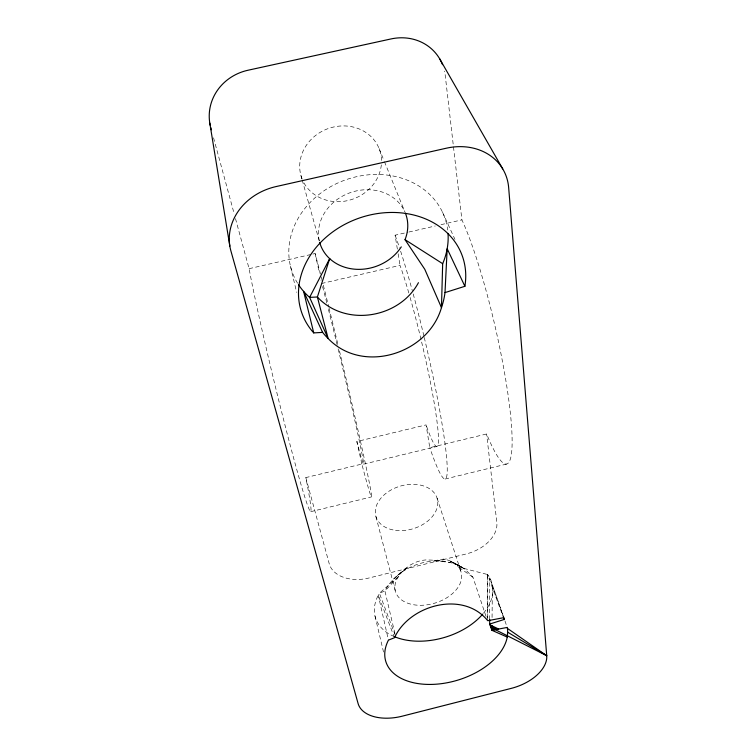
<?xml version="1.0" encoding="UTF-8"?>
<svg xmlns="http://www.w3.org/2000/svg" width="756" height="756" viewBox="0 0 756 756"><rect width="100%" height="100%" fill="white"/><g stroke="black" fill="none" stroke-linecap="round" stroke-linejoin="round"><path stroke-width="0.57" stroke-dasharray="3.78 2.83" d="M489.69 619.429L489.737 577.811L503.666 617.198M487.204 619.929L487.573 574.522L458.438 567.028L452.91 562.351L465.214 569.391L472.935 577.225L486.836 618.833M492.062 617.52L492.392 584.974L503.42 616.546M472.935 577.225L458.438 567.028A34.228 22.274 -16.5 0 1 445.397 598.61A34.228 22.274 -16.5 0 1 401.256 599.706A34.228 22.274 -16.5 0 1 406.227 568.323L409.95 565.195L414.902 562.615A23.332 15.29 -16.4 0 1 425.741 559.941C438.849 560.177 453.175 561.094 464.364 568.786L451.757 561.717A34.228 22.274 -16.5 0 0 443.715 559.053L435.078 560.565L432.498 560.101M406.605 567.605C398.497 574.38 389.661 581.232 384.927 590.984L379.399 593.214L378.265 595.255L388.442 640.124M393.611 579.03L406.227 568.323M397.127 575.76C409.799 565.015 426.923 559.563 443.479 561.33M310.725 511.67L371.461 496.919M445.076 479.03L506.605 464.071M235.485 218.597L249.093 268.682A137.375 4.961 76.4 0 0 294.443 461.113A137.375 4.961 76.4 0 0 305.821 477.584L361.85 464.071A136.93 2.674 76.6 0 0 369.136 481.742A136.93 2.674 76.6 0 0 339.009 348.998M361.85 464.071L356.841 441.513L426.072 424.9L429.795 447.684L486.618 433.982A135.938 19.486 77.1 0 0 509.96 409.469A135.938 19.486 77.1 0 0 461.907 219.873L445.256 75.609A49.565 45.379 -38.1 0 0 444.5 71.14M363.551 464.165L436.949 446.456M408.835 293.007A102.381 8.874 76.8 0 0 400.019 265.384L321.754 283.462L320.988 280.013M249.093 268.682L311.746 254.309M312.861 254.054L315.11 253.543A136.93 2.674 76.6 0 1 320.506 274.173M397.363 249.13L395.095 235.192L407.711 232.3M408.864 232.035L435.258 225.987M440.994 224.664L461.907 219.873M435.078 560.565L450.396 562.568M459.799 566.064L449.281 560.621L462.596 567.633L451.757 561.717M442.506 212.209L454.97 239.435M379.106 148.582L384.01 160.612M384.454 161.708L404.933 212.001M394.509 637.714L378.265 595.255A60.763 38.84 -16.5 0 0 392.789 635.928M483.528 613.182A60.763 38.84 -16.5 0 0 487.573 574.522L503.515 617.709M504.942 620.903L507.219 627.433M437.091 498.204L461.047 571.905M300.935 175.562L301.89 178.964M302.211 180.098L319.391 241.372M213.542 137.781L234.247 214.042M305.821 477.584L329.2 563.645A35.438 23.937 -14.2 0 0 369.108 577.962L466.235 553.95A35.201 23.72 -18.5 0 0 496.824 522.415L486.618 433.982M375.902 516.509L395.473 591.57M375.033 616.206L383.566 652.192M290.465 266.159L296.645 292.421M315.11 253.543L319.457 273.105M398.128 253.77L400.019 265.384M487.573 574.522L487.752 620.723M338.13 348.847A102.788 2.003 76.6 0 1 361.415 450.992A102.788 2.003 76.6 0 1 356.841 441.513M322.576 286.571A102.788 2.003 76.6 0 1 326.828 303.071M328.425 309.393A102.788 2.003 76.6 0 1 337.299 345.416M321.187 276.828A136.93 2.674 76.6 0 1 321.886 279.54M323.313 285.163A136.93 2.674 76.6 0 1 328.69 306.652M328.954 307.739A136.93 2.674 76.6 0 1 337.932 344.509M302.107 179.03A41.4 37.365 -20.8 0 1 333.538 127.017A41.4 37.365 -20.8 0 1 381.525 161.141M381.336 164.836A41.4 37.365 -20.8 0 1 346.702 200.812A41.4 37.365 -20.8 0 1 302.825 180.712M319.249 240.644A45.341 39.057 -19.9 0 1 350.652 192.525A45.341 39.057 -19.9 0 1 404.611 211.321M424.267 337.516A136.382 11.86 76.8 0 1 447.108 464.789A136.382 11.86 76.8 0 1 429.795 447.684M395.095 235.192A136.382 11.86 76.8 0 1 399.565 247.996M400.623 251.2A136.382 11.86 76.8 0 1 412.322 290.663M413.211 293.942A136.382 11.86 76.8 0 1 423.842 335.721M421.631 342.043A102.381 8.874 76.8 0 1 438.348 435.503A102.381 8.874 76.8 0 1 426.072 424.9M410.102 297.429A102.381 8.874 76.8 0 1 421.016 339.435M297.58 283.226A80.968 68.909 -19.8 0 1 345.586 179.852A80.968 68.909 -19.8 0 1 447.694 230.041M398.204 576.837L384.927 590.984L395.426 635.739L379.399 593.214L398.204 576.837M395.558 530.343A31.932 22.255 -16.4 0 0 437.384 499.253A31.932 22.255 -16.4 0 0 386.666 492.817A31.932 22.255 -16.4 0 0 395.558 530.343"/><path stroke-width="1.13" d="M489.68 624.059L504.432 619.391L503.515 617.709L487.752 620.723C463.437 590.313 409.582 604.592 394.509 637.714L388.442 640.124A63.088 38.641 -16.6 0 0 431.203 684.426A63.088 38.641 -16.6 0 0 507.04 638.064L507.238 637.081L491.929 630.306L489.68 624.059L489.69 619.429M491.976 625.656L491.929 630.306L507.219 627.433L507.389 628.368A63.088 38.641 -16.6 0 1 507.682 632.186L507.238 637.081M448.024 233.415A80.968 68.909 -19.8 0 1 442.666 263.693L441.466 307.635C428.123 354.082 362.634 374.636 328.142 338.518A92.015 75.732 -20.9 0 1 322.604 332.385L303.6 291.372L313.731 332.905L322.604 332.385M445 292.6L447.183 248.715L464.883 286.297L445 292.6A96.862 80.174 -16.6 0 1 441.466 307.635L424.777 269.278L405.027 239.671A45.341 39.057 -19.9 0 0 405.377 213.088M418.446 282.687C399.253 318.361 345.331 327.424 317.388 296.995L309.62 297.382A80.968 68.909 -19.8 0 1 298.488 284.653M491.693 629.389L493.139 630.079M490.096 624.919L498.667 629.039M491.438 628.472L494.263 629.871M507.682 632.186L546.73 655.698L508.656 187.601A58.628 49.726 -29.7 0 0 446.342 148.204L276.063 186.571A58.713 50.973 -11.2 0 0 230.92 250.983L358.108 703.571A39.983 23.634 -14.7 0 0 402.277 716.168L511.283 688.366A39.681 23.389 -18.2 0 0 546.72 655.698L491.145 627.574M490.824 626.677L496.248 629.493M490.474 625.788L497.127 629.332M405.027 239.671L442.666 263.693M507.389 628.368L546.73 655.698M439.557 58.618L502.749 168.928M503.666 617.198L504.432 619.391M210.754 127.537L211.378 129.815M209.79 123.058L229.833 246.078M401.285 246.872A45.341 39.057 -19.9 0 1 356.237 269.297A45.341 39.057 -19.9 0 1 319.712 242.506M210.215 125.316A49.471 46.485 -5.4 0 1 247.996 70.242L390.956 38.953A49.565 45.379 -38.1 0 1 442.525 64.676M482.744 614.108A60.763 38.84 -16.5 0 1 393.829 636.41M313.731 332.905A85.154 70.346 -19.5 0 1 362.663 216.953A85.154 70.346 -19.5 0 1 464.883 286.297M329.682 258.656L317.388 296.995L328.142 338.518L309.62 297.382L329.682 258.656"/></g></svg>
